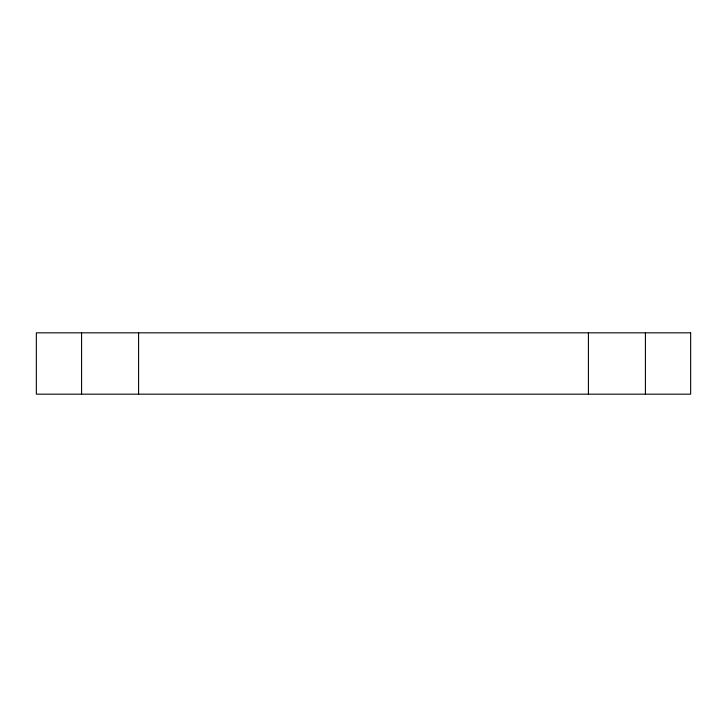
<?xml version="1.0" encoding="UTF-8"?>
<svg xmlns="http://www.w3.org/2000/svg" width="727" height="727" viewBox="0 0 727 727"><rect width="100%" height="100%" fill="white"/><g stroke="black" fill="none" stroke-linecap="round" stroke-linejoin="round"><path stroke-width="1.09" d="M645.422 332.83L645.422 394.17M588.416 332.83L588.416 394.17M138.584 332.83L138.584 394.17M81.578 332.83L81.578 394.17M690.65 332.83L36.35 332.83L36.35 394.17L690.65 394.17L690.65 332.83"/></g></svg>
